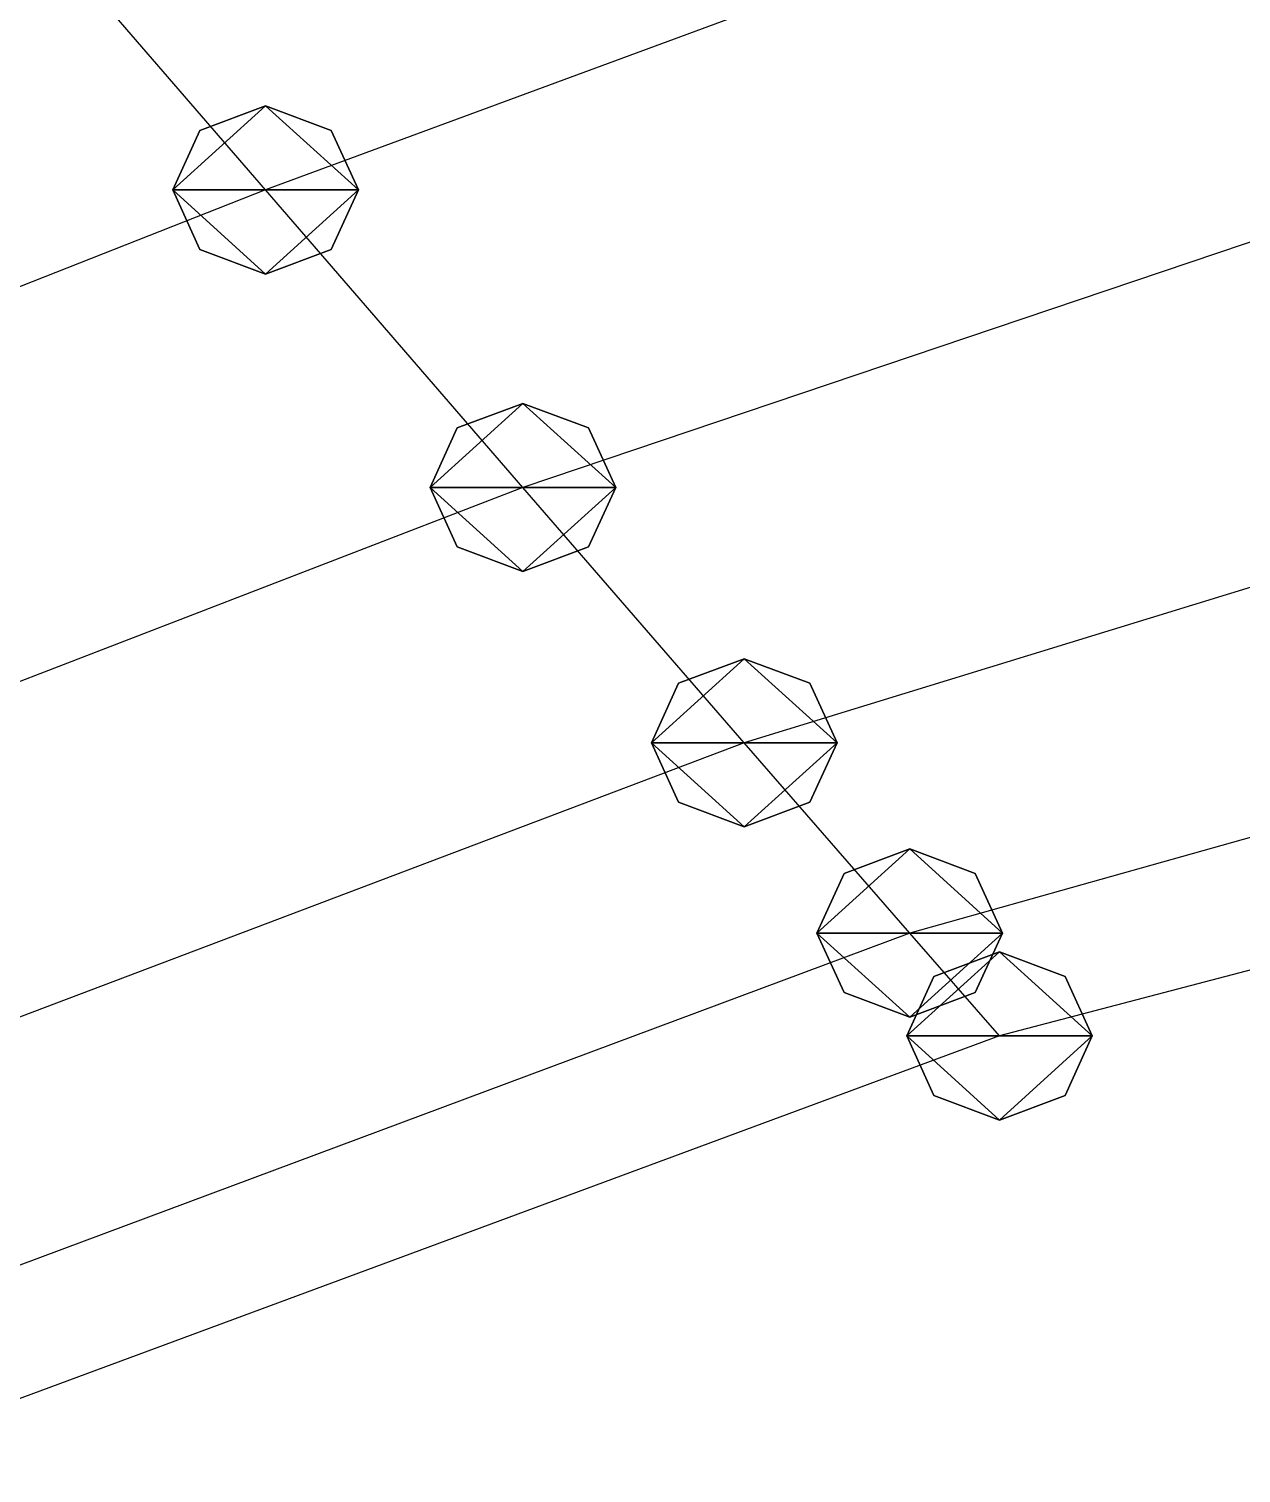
# Model space of a CAD drawing. Header units: metres. Extents: x -75 to 75, y -50 to 48.
# Drawn here: x -1.18 to 11.88, y -15.23 to 0.34 of the extents above; entities that cross this region are included whole.
import ezdxf

# ---------------------------------------------------------------- set-up
doc = ezdxf.new("R2010")
doc.units = ezdxf.units.M

msp = doc.modelspace()

# ---------------------------------------------------------------- linework, layer by layer
for p, q in [((13.4338875, 3.0641632, -201.13991), (1.3711014, -1.3933296, -205.37889)), ((1.3711014, -1.3933296, -205.37889), (-1.5900269, 2.034809, -205.29073)), ((16.690758, -0.36447906, -200.87906), (4.144375, -4.600334, -205.45767)), ((1.3711014, -0.48701704, -205.8015), (0.66399467, -0.75246984, -205.67772)), ((1.3711014, -0.48701704, -205.8015), (0.66399467, -0.75246984, -205.67772)), ((1.3711014, -0.48701704, -205.8015), (0.66399467, -0.75246984, -205.67772)), ((1.3711014, -0.48701704, -205.8015), (0.66399467, -0.75246984, -205.67772)), ((2.078208, -0.75246984, -205.67772), (1.3711014, -0.48701704, -205.8015)), ((2.078208, -0.75246984, -205.67772), (1.3711014, -0.48701704, -205.8015)), ((2.078208, -0.75246984, -205.67772), (1.3711014, -0.48701704, -205.8015)), ((2.078208, -0.75246984, -205.67772), (1.3711014, -0.48701704, -205.8015)), ((0.66399467, -0.75246984, -205.67772), (0.37110138, -1.3933296, -205.37889)), ((0.66399467, -0.75246984, -205.67772), (0.37110138, -1.3933296, -205.37889)), ((0.66399467, -0.75246984, -205.67772), (0.37110138, -1.3933296, -205.37889)), ((0.66399467, -0.75246984, -205.67772), (0.37110138, -1.3933296, -205.37889)), ((2.3711014, -1.3933296, -205.37889), (2.078208, -0.75246984, -205.67772)), ((2.3711014, -1.3933296, -205.37889), (2.078208, -0.75246984, -205.67772)), ((2.3711014, -1.3933296, -205.37889), (2.078208, -0.75246984, -205.67772)), ((2.3711014, -1.3933296, -205.37889), (2.078208, -0.75246984, -205.67772)), ((1.3711014, -1.3933296, -205.37889), (-10.503803, -6.0720673, -209.6272)), ((0.37110138, -1.3933296, -205.37889), (0.6639946, -2.0341895, -205.08006)), ((0.37110138, -1.3933296, -205.37889), (0.6639946, -2.0341895, -205.08006)), ((0.37110138, -1.3933296, -205.37889), (0.6639946, -2.0341895, -205.08006)), ((0.37110138, -1.3933296, -205.37889), (0.6639946, -2.0341895, -205.08006)), ((4.144375, -4.600334, -205.45767), (1.3711014, -1.3933296, -205.37889)), ((2.078208, -2.0341895, -205.08006), (2.3711014, -1.3933296, -205.37889)), ((2.078208, -2.0341895, -205.08006), (2.3711014, -1.3933296, -205.37889)), ((2.078208, -2.0341895, -205.08006), (2.3711014, -1.3933296, -205.37889)), ((2.078208, -2.0341895, -205.08006), (2.3711014, -1.3933296, -205.37889)), ((0.6639946, -2.0341895, -205.08006), (1.3711014, -2.2996423, -204.95628)), ((0.6639946, -2.0341895, -205.08006), (1.3711014, -2.2996423, -204.95628)), ((0.6639946, -2.0341895, -205.08006), (1.3711014, -2.2996423, -204.95628)), ((0.6639946, -2.0341895, -205.08006), (1.3711014, -2.2996423, -204.95628)), ((1.3711014, -2.2996423, -204.95628), (2.078208, -2.0341895, -205.08006)), ((1.3711014, -2.2996423, -204.95628), (2.078208, -2.0341895, -205.08006)), ((1.3711014, -2.2996423, -204.95628), (2.078208, -2.0341895, -205.08006)), ((1.3711014, -2.2996423, -204.95628), (2.078208, -2.0341895, -205.08006)), ((19.545559, -3.354412, -200.63419), (6.5301094, -7.353119, -205.51892)), ((4.144375, -3.6940217, -205.88028), (3.4372683, -3.9594743, -205.7565)), ((4.144375, -3.6940217, -205.88028), (3.4372683, -3.9594743, -205.7565)), ((4.144375, -3.6940217, -205.88028), (3.4372683, -3.9594743, -205.7565)), ((4.144375, -3.6940217, -205.88028), (3.4372683, -3.9594743, -205.7565)), ((4.8514814, -3.9594743, -205.7565), (4.144375, -3.6940217, -205.88028)), ((4.8514814, -3.9594743, -205.7565), (4.144375, -3.6940217, -205.88028)), ((4.8514814, -3.9594743, -205.7565), (4.144375, -3.6940217, -205.88028)), ((4.8514814, -3.9594743, -205.7565), (4.144375, -3.6940217, -205.88028)), ((3.4372683, -3.9594743, -205.7565), (3.1443748, -4.600334, -205.45767)), ((3.4372683, -3.9594743, -205.7565), (3.1443748, -4.600334, -205.45767)), ((3.4372683, -3.9594743, -205.7565), (3.1443748, -4.600334, -205.45767)), ((3.4372683, -3.9594743, -205.7565), (3.1443748, -4.600334, -205.45767)), ((5.144375, -4.600334, -205.45767), (4.8514814, -3.9594743, -205.7565)), ((5.144375, -4.600334, -205.45767), (4.8514814, -3.9594743, -205.7565)), ((5.144375, -4.600334, -205.45767), (4.8514814, -3.9594743, -205.7565)), ((5.144375, -4.600334, -205.45767), (4.8514814, -3.9594743, -205.7565)), ((4.144375, -4.600334, -205.45767), (-8.014442, -9.290539, -210.05347)), ((3.1443748, -4.600334, -205.45767), (3.437268, -5.241194, -205.15884)), ((3.1443748, -4.600334, -205.45767), (3.437268, -5.241194, -205.15884)), ((3.1443748, -4.600334, -205.45767), (3.437268, -5.241194, -205.15884)), ((3.1443748, -4.600334, -205.45767), (3.437268, -5.241194, -205.15884)), ((6.5301094, -7.353119, -205.51892), (4.144375, -4.600334, -205.45767)), ((4.8514814, -5.241194, -205.15884), (5.144375, -4.600334, -205.45767)), ((4.8514814, -5.241194, -205.15884), (5.144375, -4.600334, -205.45767)), ((4.8514814, -5.241194, -205.15884), (5.144375, -4.600334, -205.45767)), ((4.8514814, -5.241194, -205.15884), (5.144375, -4.600334, -205.45767)), ((3.437268, -5.241194, -205.15884), (4.144375, -5.5066466, -205.03506)), ((3.437268, -5.241194, -205.15884), (4.144375, -5.5066466, -205.03506)), ((3.437268, -5.241194, -205.15884), (4.144375, -5.5066466, -205.03506)), ((3.437268, -5.241194, -205.15884), (4.144375, -5.5066466, -205.03506)), ((4.144375, -5.5066466, -205.03506), (4.8514814, -5.241194, -205.15884)), ((4.144375, -5.5066466, -205.03506), (4.8514814, -5.241194, -205.15884)), ((4.144375, -5.5066466, -205.03506), (4.8514814, -5.241194, -205.15884)), ((4.144375, -5.5066466, -205.03506), (4.8514814, -5.241194, -205.15884)), ((21.74078, -5.637333, -200.42886), (8.313126, -9.404259, -205.55807)), ((6.5301094, -6.4468064, -205.94153), (5.823003, -6.7122593, -205.81775)), ((6.5301094, -6.4468064, -205.94153), (5.823003, -6.7122593, -205.81775)), ((6.5301094, -6.4468064, -205.94153), (5.823003, -6.7122593, -205.81775)), ((6.5301094, -6.4468064, -205.94153), (5.823003, -6.7122593, -205.81775)), ((7.237216, -6.7122593, -205.81775), (6.5301094, -6.4468064, -205.94153)), ((7.237216, -6.7122593, -205.81775), (6.5301094, -6.4468064, -205.94153)), ((7.237216, -6.7122593, -205.81775), (6.5301094, -6.4468064, -205.94153)), ((7.237216, -6.7122593, -205.81775), (6.5301094, -6.4468064, -205.94153)), ((5.823003, -6.7122593, -205.81775), (5.5301094, -7.353119, -205.51892)), ((5.823003, -6.7122593, -205.81775), (5.5301094, -7.353119, -205.51892)), ((5.823003, -6.7122593, -205.81775), (5.5301094, -7.353119, -205.51892)), ((5.823003, -6.7122593, -205.81775), (5.5301094, -7.353119, -205.51892)), ((7.5301094, -7.353119, -205.51892), (7.237216, -6.7122593, -205.81775)), ((7.5301094, -7.353119, -205.51892), (7.237216, -6.7122593, -205.81775)), ((7.5301094, -7.353119, -205.51892), (7.237216, -6.7122593, -205.81775)), ((7.5301094, -7.353119, -205.51892), (7.237216, -6.7122593, -205.81775)), ((22.974255, -6.910473, -200.30344), (9.280712, -10.513889, -205.57565)), ((6.5301094, -7.353119, -205.51892), (-5.88258, -12.053585, -210.42545)), ((5.5301094, -7.353119, -205.51892), (5.823003, -7.9939785, -205.2201)), ((5.5301094, -7.353119, -205.51892), (5.823003, -7.9939785, -205.2201)), ((5.5301094, -7.353119, -205.51892), (5.823003, -7.9939785, -205.2201)), ((5.5301094, -7.353119, -205.51892), (5.823003, -7.9939785, -205.2201)), ((8.313126, -9.404259, -205.55807), (6.5301094, -7.353119, -205.51892)), ((7.237216, -7.9939785, -205.2201), (7.5301094, -7.353119, -205.51892)), ((7.237216, -7.9939785, -205.2201), (7.5301094, -7.353119, -205.51892)), ((7.237216, -7.9939785, -205.2201), (7.5301094, -7.353119, -205.51892)), ((7.237216, -7.9939785, -205.2201), (7.5301094, -7.353119, -205.51892)), ((5.823003, -7.9939785, -205.2201), (6.5301094, -8.259432, -205.09631)), ((5.823003, -7.9939785, -205.2201), (6.5301094, -8.259432, -205.09631)), ((5.823003, -7.9939785, -205.2201), (6.5301094, -8.259432, -205.09631)), ((5.823003, -7.9939785, -205.2201), (6.5301094, -8.259432, -205.09631)), ((6.5301094, -8.259432, -205.09631), (7.237216, -7.9939785, -205.2201)), ((6.5301094, -8.259432, -205.09631), (7.237216, -7.9939785, -205.2201)), ((6.5301094, -8.259432, -205.09631), (7.237216, -7.9939785, -205.2201)), ((6.5301094, -8.259432, -205.09631), (7.237216, -7.9939785, -205.2201)), ((8.313126, -8.497946, -205.98068), (7.606019, -8.763399, -205.8569)), ((8.313126, -8.497946, -205.98068), (7.606019, -8.763399, -205.8569)), ((8.313126, -8.497946, -205.98068), (7.606019, -8.763399, -205.8569)), ((8.313126, -8.497946, -205.98068), (7.606019, -8.763399, -205.8569)), ((9.020232, -8.763399, -205.8569), (8.313126, -8.497946, -205.98068)), ((9.020232, -8.763399, -205.8569), (8.313126, -8.497946, -205.98068)), ((9.020232, -8.763399, -205.8569), (8.313126, -8.497946, -205.98068)), ((9.020232, -8.763399, -205.8569), (8.313126, -8.497946, -205.98068)), ((7.606019, -8.763399, -205.8569), (7.3131256, -9.404259, -205.55807)), ((7.606019, -8.763399, -205.8569), (7.3131256, -9.404259, -205.55807)), ((7.606019, -8.763399, -205.8569), (7.3131256, -9.404259, -205.55807)), ((7.606019, -8.763399, -205.8569), (7.3131256, -9.404259, -205.55807)), ((9.313126, -9.404259, -205.55807), (9.020232, -8.763399, -205.8569)), ((9.313126, -9.404259, -205.55807), (9.020232, -8.763399, -205.8569)), ((9.313126, -9.404259, -205.55807), (9.020232, -8.763399, -205.8569)), ((9.313126, -9.404259, -205.55807), (9.020232, -8.763399, -205.8569)), ((8.313126, -9.404259, -205.55807), (-4.299095, -14.112785, -210.70879)), ((7.3131256, -9.404259, -205.55807), (7.606019, -10.045118, -205.25925)), ((7.3131256, -9.404259, -205.55807), (7.606019, -10.045118, -205.25925)), ((7.3131256, -9.404259, -205.55807), (7.606019, -10.045118, -205.25925)), ((7.3131256, -9.404259, -205.55807), (7.606019, -10.045118, -205.25925)), ((9.280712, -10.513889, -205.57565), (8.313126, -9.404259, -205.55807)), ((9.020232, -10.045118, -205.25925), (9.313126, -9.404259, -205.55807)), ((9.020232, -10.045118, -205.25925), (9.313126, -9.404259, -205.55807)), ((9.020232, -10.045118, -205.25925), (9.313126, -9.404259, -205.55807)), ((9.020232, -10.045118, -205.25925), (9.313126, -9.404259, -205.55807)), ((9.280712, -9.607576, -205.99826), (8.573606, -9.87303, -205.87448)), ((9.280712, -9.607576, -205.99826), (8.573606, -9.87303, -205.87448)), ((9.280712, -9.607576, -205.99826), (8.573606, -9.87303, -205.87448)), ((9.987819, -9.87303, -205.87448), (9.280712, -9.607576, -205.99826)), ((9.987819, -9.87303, -205.87448), (9.280712, -9.607576, -205.99826)), ((9.987819, -9.87303, -205.87448), (9.280712, -9.607576, -205.99826)), ((8.573606, -9.87303, -205.87448), (8.280712, -10.513889, -205.57565)), ((8.573606, -9.87303, -205.87448), (8.280712, -10.513889, -205.57565)), ((8.573606, -9.87303, -205.87448), (8.280712, -10.513889, -205.57565)), ((10.280712, -10.513889, -205.57565), (9.987819, -9.87303, -205.87448)), ((10.280712, -10.513889, -205.57565), (9.987819, -9.87303, -205.87448)), ((10.280712, -10.513889, -205.57565), (9.987819, -9.87303, -205.87448)), ((7.606019, -10.045118, -205.25925), (8.313126, -10.310572, -205.13547)), ((7.606019, -10.045118, -205.25925), (8.313126, -10.310572, -205.13547)), ((7.606019, -10.045118, -205.25925), (8.313126, -10.310572, -205.13547)), ((7.606019, -10.045118, -205.25925), (8.313126, -10.310572, -205.13547)), ((8.313126, -10.310572, -205.13547), (9.020232, -10.045118, -205.25925)), ((8.313126, -10.310572, -205.13547), (9.020232, -10.045118, -205.25925)), ((8.313126, -10.310572, -205.13547), (9.020232, -10.045118, -205.25925)), ((8.313126, -10.310572, -205.13547), (9.020232, -10.045118, -205.25925)), ((9.280712, -10.513889, -205.57565), (-3.4452515, -15.227013, -210.86554)), ((8.280712, -10.513889, -205.57565), (8.573606, -11.154749, -205.27682)), ((8.280712, -10.513889, -205.57565), (8.573606, -11.154749, -205.27682)), ((8.280712, -10.513889, -205.57565), (8.573606, -11.154749, -205.27682)), ((9.987819, -11.154749, -205.27682), (10.280712, -10.513889, -205.57565)), ((9.987819, -11.154749, -205.27682), (10.280712, -10.513889, -205.57565)), ((9.987819, -11.154749, -205.27682), (10.280712, -10.513889, -205.57565)), ((8.573606, -11.154749, -205.27682), (9.280712, -11.420202, -205.15305)), ((8.573606, -11.154749, -205.27682), (9.280712, -11.420202, -205.15305)), ((8.573606, -11.154749, -205.27682), (9.280712, -11.420202, -205.15305)), ((9.280712, -11.420202, -205.15305), (9.987819, -11.154749, -205.27682)), ((9.280712, -11.420202, -205.15305), (9.987819, -11.154749, -205.27682)), ((9.280712, -11.420202, -205.15305), (9.987819, -11.154749, -205.27682))]:
    msp.add_line(p, q)
for points in [[(0.37110138, -1.3933296, -205.37889), (0.66399467, -0.75246984, -205.67772), (1.3711014, -0.48701704, -205.8015), (1.3712014, -0.48691705, -205.80139)], [(0.37110138, -1.3933296, -205.37889), (0.66399467, -0.75246984, -205.67772), (1.3711014, -0.48701704, -205.8015), (1.3712014, -0.48691705, -205.80139)], [(0.37110138, -1.3933296, -205.37889), (0.66399467, -0.75246984, -205.67772), (1.3711014, -0.48701704, -205.8015), (1.3712014, -0.48691705, -205.80139)], [(0.37110138, -1.3933296, -205.37889), (0.66399467, -0.75246984, -205.67772), (1.3711014, -0.48701704, -205.8015), (1.3712014, -0.48691705, -205.80139)], [(0.37110138, -1.3933296, -205.37889), (1.3711014, -0.48701704, -205.8015), (2.3711014, -1.3933296, -205.37889), (2.3712013, -1.3932296, -205.37878)], [(0.37110138, -1.3933296, -205.37889), (1.3711014, -0.48701704, -205.8015), (2.3711014, -1.3933296, -205.37889), (2.3712013, -1.3932296, -205.37878)], [(0.37110138, -1.3933296, -205.37889), (1.3711014, -0.48701704, -205.8015), (2.3711014, -1.3933296, -205.37889), (2.3712013, -1.3932296, -205.37878)], [(0.37110138, -1.3933296, -205.37889), (1.3711014, -0.48701704, -205.8015), (2.3711014, -1.3933296, -205.37889), (2.3712013, -1.3932296, -205.37878)], [(1.3711014, -0.48701704, -205.8015), (2.078208, -0.75246984, -205.67772), (2.3711014, -1.3933296, -205.37889), (2.3712013, -1.3932296, -205.37878)], [(1.3711014, -0.48701704, -205.8015), (2.078208, -0.75246984, -205.67772), (2.3711014, -1.3933296, -205.37889), (2.3712013, -1.3932296, -205.37878)], [(1.3711014, -0.48701704, -205.8015), (2.078208, -0.75246984, -205.67772), (2.3711014, -1.3933296, -205.37889), (2.3712013, -1.3932296, -205.37878)], [(1.3711014, -0.48701704, -205.8015), (2.078208, -0.75246984, -205.67772), (2.3711014, -1.3933296, -205.37889), (2.3712013, -1.3932296, -205.37878)], [(1.3711014, -2.2996423, -204.95628), (0.6639946, -2.0341895, -205.08006), (0.37110138, -1.3933296, -205.37889), (0.37120137, -1.3932296, -205.37878)], [(2.3711014, -1.3933296, -205.37889), (1.3711014, -2.2996423, -204.95628), (0.37110138, -1.3933296, -205.37889), (0.37120137, -1.3932296, -205.37878)], [(1.3711014, -2.2996423, -204.95628), (0.6639946, -2.0341895, -205.08006), (0.37110138, -1.3933296, -205.37889), (0.37120137, -1.3932296, -205.37878)], [(2.3711014, -1.3933296, -205.37889), (1.3711014, -2.2996423, -204.95628), (0.37110138, -1.3933296, -205.37889), (0.37120137, -1.3932296, -205.37878)], [(1.3711014, -2.2996423, -204.95628), (0.6639946, -2.0341895, -205.08006), (0.37110138, -1.3933296, -205.37889), (0.37120137, -1.3932296, -205.37878)], [(2.3711014, -1.3933296, -205.37889), (1.3711014, -2.2996423, -204.95628), (0.37110138, -1.3933296, -205.37889), (0.37120137, -1.3932296, -205.37878)], [(1.3711014, -2.2996423, -204.95628), (0.6639946, -2.0341895, -205.08006), (0.37110138, -1.3933296, -205.37889), (0.37120137, -1.3932296, -205.37878)], [(2.3711014, -1.3933296, -205.37889), (1.3711014, -2.2996423, -204.95628), (0.37110138, -1.3933296, -205.37889), (0.37120137, -1.3932296, -205.37878)], [(2.3711014, -1.3933296, -205.37889), (2.078208, -2.0341895, -205.08006), (1.3711014, -2.2996423, -204.95628), (1.3712014, -2.2995424, -204.95618)], [(2.3711014, -1.3933296, -205.37889), (2.078208, -2.0341895, -205.08006), (1.3711014, -2.2996423, -204.95628), (1.3712014, -2.2995424, -204.95618)], [(2.3711014, -1.3933296, -205.37889), (2.078208, -2.0341895, -205.08006), (1.3711014, -2.2996423, -204.95628), (1.3712014, -2.2995424, -204.95618)], [(2.3711014, -1.3933296, -205.37889), (2.078208, -2.0341895, -205.08006), (1.3711014, -2.2996423, -204.95628), (1.3712014, -2.2995424, -204.95618)], [(3.1443748, -4.600334, -205.45767), (3.4372683, -3.9594743, -205.7565), (4.144375, -3.6940217, -205.88028), (4.144475, -3.6939218, -205.88017)], [(3.1443748, -4.600334, -205.45767), (3.4372683, -3.9594743, -205.7565), (4.144375, -3.6940217, -205.88028), (4.144475, -3.6939218, -205.88017)], [(3.1443748, -4.600334, -205.45767), (3.4372683, -3.9594743, -205.7565), (4.144375, -3.6940217, -205.88028), (4.144475, -3.6939218, -205.88017)], [(3.1443748, -4.600334, -205.45767), (3.4372683, -3.9594743, -205.7565), (4.144375, -3.6940217, -205.88028), (4.144475, -3.6939218, -205.88017)], [(3.1443748, -4.600334, -205.45767), (4.144375, -3.6940217, -205.88028), (5.144375, -4.600334, -205.45767), (5.144475, -4.600234, -205.45757)], [(3.1443748, -4.600334, -205.45767), (4.144375, -3.6940217, -205.88028), (5.144375, -4.600334, -205.45767), (5.144475, -4.600234, -205.45757)], [(3.1443748, -4.600334, -205.45767), (4.144375, -3.6940217, -205.88028), (5.144375, -4.600334, -205.45767), (5.144475, -4.600234, -205.45757)], [(3.1443748, -4.600334, -205.45767), (4.144375, -3.6940217, -205.88028), (5.144375, -4.600334, -205.45767), (5.144475, -4.600234, -205.45757)], [(4.144375, -3.6940217, -205.88028), (4.8514814, -3.9594743, -205.7565), (5.144375, -4.600334, -205.45767), (5.144475, -4.600234, -205.45757)], [(4.144375, -3.6940217, -205.88028), (4.8514814, -3.9594743, -205.7565), (5.144375, -4.600334, -205.45767), (5.144475, -4.600234, -205.45757)], [(4.144375, -3.6940217, -205.88028), (4.8514814, -3.9594743, -205.7565), (5.144375, -4.600334, -205.45767), (5.144475, -4.600234, -205.45757)], [(4.144375, -3.6940217, -205.88028), (4.8514814, -3.9594743, -205.7565), (5.144375, -4.600334, -205.45767), (5.144475, -4.600234, -205.45757)], [(4.144375, -5.5066466, -205.03506), (3.437268, -5.241194, -205.15884), (3.1443748, -4.600334, -205.45767), (3.1444747, -4.600234, -205.45757)], [(5.144375, -4.600334, -205.45767), (4.144375, -5.5066466, -205.03506), (3.1443748, -4.600334, -205.45767), (3.1444747, -4.600234, -205.45757)], [(4.144375, -5.5066466, -205.03506), (3.437268, -5.241194, -205.15884), (3.1443748, -4.600334, -205.45767), (3.1444747, -4.600234, -205.45757)], [(5.144375, -4.600334, -205.45767), (4.144375, -5.5066466, -205.03506), (3.1443748, -4.600334, -205.45767), (3.1444747, -4.600234, -205.45757)], [(4.144375, -5.5066466, -205.03506), (3.437268, -5.241194, -205.15884), (3.1443748, -4.600334, -205.45767), (3.1444747, -4.600234, -205.45757)], [(5.144375, -4.600334, -205.45767), (4.144375, -5.5066466, -205.03506), (3.1443748, -4.600334, -205.45767), (3.1444747, -4.600234, -205.45757)], [(4.144375, -5.5066466, -205.03506), (3.437268, -5.241194, -205.15884), (3.1443748, -4.600334, -205.45767), (3.1444747, -4.600234, -205.45757)], [(5.144375, -4.600334, -205.45767), (4.144375, -5.5066466, -205.03506), (3.1443748, -4.600334, -205.45767), (3.1444747, -4.600234, -205.45757)], [(5.144375, -4.600334, -205.45767), (4.8514814, -5.241194, -205.15884), (4.144375, -5.5066466, -205.03506), (4.144475, -5.5065465, -205.03496)], [(5.144375, -4.600334, -205.45767), (4.8514814, -5.241194, -205.15884), (4.144375, -5.5066466, -205.03506), (4.144475, -5.5065465, -205.03496)], [(5.144375, -4.600334, -205.45767), (4.8514814, -5.241194, -205.15884), (4.144375, -5.5066466, -205.03506), (4.144475, -5.5065465, -205.03496)], [(5.144375, -4.600334, -205.45767), (4.8514814, -5.241194, -205.15884), (4.144375, -5.5066466, -205.03506), (4.144475, -5.5065465, -205.03496)], [(5.5301094, -7.353119, -205.51892), (5.823003, -6.7122593, -205.81775), (6.5301094, -6.4468064, -205.94153), (6.5302095, -6.4467063, -205.94142)], [(5.5301094, -7.353119, -205.51892), (5.823003, -6.7122593, -205.81775), (6.5301094, -6.4468064, -205.94153), (6.5302095, -6.4467063, -205.94142)], [(5.5301094, -7.353119, -205.51892), (5.823003, -6.7122593, -205.81775), (6.5301094, -6.4468064, -205.94153), (6.5302095, -6.4467063, -205.94142)], [(5.5301094, -7.353119, -205.51892), (5.823003, -6.7122593, -205.81775), (6.5301094, -6.4468064, -205.94153), (6.5302095, -6.4467063, -205.94142)], [(5.5301094, -7.353119, -205.51892), (6.5301094, -6.4468064, -205.94153), (7.5301094, -7.353119, -205.51892), (7.5302095, -7.3530188, -205.51881)], [(5.5301094, -7.353119, -205.51892), (6.5301094, -6.4468064, -205.94153), (7.5301094, -7.353119, -205.51892), (7.5302095, -7.3530188, -205.51881)], [(5.5301094, -7.353119, -205.51892), (6.5301094, -6.4468064, -205.94153), (7.5301094, -7.353119, -205.51892), (7.5302095, -7.3530188, -205.51881)], [(5.5301094, -7.353119, -205.51892), (6.5301094, -6.4468064, -205.94153), (7.5301094, -7.353119, -205.51892), (7.5302095, -7.3530188, -205.51881)], [(6.5301094, -6.4468064, -205.94153), (7.237216, -6.7122593, -205.81775), (7.5301094, -7.353119, -205.51892), (7.5302095, -7.3530188, -205.51881)], [(6.5301094, -6.4468064, -205.94153), (7.237216, -6.7122593, -205.81775), (7.5301094, -7.353119, -205.51892), (7.5302095, -7.3530188, -205.51881)], [(6.5301094, -6.4468064, -205.94153), (7.237216, -6.7122593, -205.81775), (7.5301094, -7.353119, -205.51892), (7.5302095, -7.3530188, -205.51881)], [(6.5301094, -6.4468064, -205.94153), (7.237216, -6.7122593, -205.81775), (7.5301094, -7.353119, -205.51892), (7.5302095, -7.3530188, -205.51881)], [(6.5301094, -8.259432, -205.09631), (5.823003, -7.9939785, -205.2201), (5.5301094, -7.353119, -205.51892), (5.5302095, -7.3530188, -205.51881)], [(7.5301094, -7.353119, -205.51892), (6.5301094, -8.259432, -205.09631), (5.5301094, -7.353119, -205.51892), (5.5302095, -7.3530188, -205.51881)], [(6.5301094, -8.259432, -205.09631), (5.823003, -7.9939785, -205.2201), (5.5301094, -7.353119, -205.51892), (5.5302095, -7.3530188, -205.51881)], [(7.5301094, -7.353119, -205.51892), (6.5301094, -8.259432, -205.09631), (5.5301094, -7.353119, -205.51892), (5.5302095, -7.3530188, -205.51881)], [(6.5301094, -8.259432, -205.09631), (5.823003, -7.9939785, -205.2201), (5.5301094, -7.353119, -205.51892), (5.5302095, -7.3530188, -205.51881)], [(7.5301094, -7.353119, -205.51892), (6.5301094, -8.259432, -205.09631), (5.5301094, -7.353119, -205.51892), (5.5302095, -7.3530188, -205.51881)], [(6.5301094, -8.259432, -205.09631), (5.823003, -7.9939785, -205.2201), (5.5301094, -7.353119, -205.51892), (5.5302095, -7.3530188, -205.51881)], [(7.5301094, -7.353119, -205.51892), (6.5301094, -8.259432, -205.09631), (5.5301094, -7.353119, -205.51892), (5.5302095, -7.3530188, -205.51881)], [(7.5301094, -7.353119, -205.51892), (7.237216, -7.9939785, -205.2201), (6.5301094, -8.259432, -205.09631), (6.5302095, -8.259332, -205.0962)], [(7.5301094, -7.353119, -205.51892), (7.237216, -7.9939785, -205.2201), (6.5301094, -8.259432, -205.09631), (6.5302095, -8.259332, -205.0962)], [(7.5301094, -7.353119, -205.51892), (7.237216, -7.9939785, -205.2201), (6.5301094, -8.259432, -205.09631), (6.5302095, -8.259332, -205.0962)], [(7.5301094, -7.353119, -205.51892), (7.237216, -7.9939785, -205.2201), (6.5301094, -8.259432, -205.09631), (6.5302095, -8.259332, -205.0962)], [(7.3131256, -9.404259, -205.55807), (7.606019, -8.763399, -205.8569), (8.313126, -8.497946, -205.98068), (8.313226, -8.497846, -205.98058)], [(7.3131256, -9.404259, -205.55807), (7.606019, -8.763399, -205.8569), (8.313126, -8.497946, -205.98068), (8.313226, -8.497846, -205.98058)], [(7.3131256, -9.404259, -205.55807), (7.606019, -8.763399, -205.8569), (8.313126, -8.497946, -205.98068), (8.313226, -8.497846, -205.98058)], [(7.3131256, -9.404259, -205.55807), (7.606019, -8.763399, -205.8569), (8.313126, -8.497946, -205.98068), (8.313226, -8.497846, -205.98058)], [(7.3131256, -9.404259, -205.55807), (8.313126, -8.497946, -205.98068), (9.313126, -9.404259, -205.55807), (9.313226, -9.404159, -205.55797)], [(7.3131256, -9.404259, -205.55807), (8.313126, -8.497946, -205.98068), (9.313126, -9.404259, -205.55807), (9.313226, -9.404159, -205.55797)], [(7.3131256, -9.404259, -205.55807), (8.313126, -8.497946, -205.98068), (9.313126, -9.404259, -205.55807), (9.313226, -9.404159, -205.55797)], [(7.3131256, -9.404259, -205.55807), (8.313126, -8.497946, -205.98068), (9.313126, -9.404259, -205.55807), (9.313226, -9.404159, -205.55797)], [(8.313126, -8.497946, -205.98068), (9.020232, -8.763399, -205.8569), (9.313126, -9.404259, -205.55807), (9.313226, -9.404159, -205.55797)], [(8.313126, -8.497946, -205.98068), (9.020232, -8.763399, -205.8569), (9.313126, -9.404259, -205.55807), (9.313226, -9.404159, -205.55797)], [(8.313126, -8.497946, -205.98068), (9.020232, -8.763399, -205.8569), (9.313126, -9.404259, -205.55807), (9.313226, -9.404159, -205.55797)], [(8.313126, -8.497946, -205.98068), (9.020232, -8.763399, -205.8569), (9.313126, -9.404259, -205.55807), (9.313226, -9.404159, -205.55797)], [(8.313126, -10.310572, -205.13547), (7.606019, -10.045118, -205.25925), (7.3131256, -9.404259, -205.55807), (7.3132257, -9.404159, -205.55797)], [(9.313126, -9.404259, -205.55807), (8.313126, -10.310572, -205.13547), (7.3131256, -9.404259, -205.55807), (7.3132257, -9.404159, -205.55797)], [(8.313126, -10.310572, -205.13547), (7.606019, -10.045118, -205.25925), (7.3131256, -9.404259, -205.55807), (7.3132257, -9.404159, -205.55797)], [(9.313126, -9.404259, -205.55807), (8.313126, -10.310572, -205.13547), (7.3131256, -9.404259, -205.55807), (7.3132257, -9.404159, -205.55797)], [(8.313126, -10.310572, -205.13547), (7.606019, -10.045118, -205.25925), (7.3131256, -9.404259, -205.55807), (7.3132257, -9.404159, -205.55797)], [(9.313126, -9.404259, -205.55807), (8.313126, -10.310572, -205.13547), (7.3131256, -9.404259, -205.55807), (7.3132257, -9.404159, -205.55797)], [(8.313126, -10.310572, -205.13547), (7.606019, -10.045118, -205.25925), (7.3131256, -9.404259, -205.55807), (7.3132257, -9.404159, -205.55797)], [(9.313126, -9.404259, -205.55807), (8.313126, -10.310572, -205.13547), (7.3131256, -9.404259, -205.55807), (7.3132257, -9.404159, -205.55797)], [(9.313126, -9.404259, -205.55807), (9.020232, -10.045118, -205.25925), (8.313126, -10.310572, -205.13547), (8.313226, -10.310472, -205.13536)], [(9.313126, -9.404259, -205.55807), (9.020232, -10.045118, -205.25925), (8.313126, -10.310572, -205.13547), (8.313226, -10.310472, -205.13536)], [(9.313126, -9.404259, -205.55807), (9.020232, -10.045118, -205.25925), (8.313126, -10.310572, -205.13547), (8.313226, -10.310472, -205.13536)], [(9.313126, -9.404259, -205.55807), (9.020232, -10.045118, -205.25925), (8.313126, -10.310572, -205.13547), (8.313226, -10.310472, -205.13536)], [(8.280712, -10.513889, -205.57565), (8.573606, -9.87303, -205.87448), (9.280712, -9.607576, -205.99826), (9.280812, -9.607476, -205.99815)], [(8.280712, -10.513889, -205.57565), (8.573606, -9.87303, -205.87448), (9.280712, -9.607576, -205.99826), (9.280812, -9.607476, -205.99815)], [(8.280712, -10.513889, -205.57565), (8.573606, -9.87303, -205.87448), (9.280712, -9.607576, -205.99826), (9.280812, -9.607476, -205.99815)], [(8.280712, -10.513889, -205.57565), (9.280712, -9.607576, -205.99826), (10.280712, -10.513889, -205.57565), (10.280812, -10.513789, -205.57555)], [(8.280712, -10.513889, -205.57565), (9.280712, -9.607576, -205.99826), (10.280712, -10.513889, -205.57565), (10.280812, -10.513789, -205.57555)], [(8.280712, -10.513889, -205.57565), (9.280712, -9.607576, -205.99826), (10.280712, -10.513889, -205.57565), (10.280812, -10.513789, -205.57555)], [(9.280712, -9.607576, -205.99826), (9.987819, -9.87303, -205.87448), (10.280712, -10.513889, -205.57565), (10.280812, -10.513789, -205.57555)], [(9.280712, -9.607576, -205.99826), (9.987819, -9.87303, -205.87448), (10.280712, -10.513889, -205.57565), (10.280812, -10.513789, -205.57555)], [(9.280712, -9.607576, -205.99826), (9.987819, -9.87303, -205.87448), (10.280712, -10.513889, -205.57565), (10.280812, -10.513789, -205.57555)], [(9.280712, -11.420202, -205.15305), (8.573606, -11.154749, -205.27682), (8.280712, -10.513889, -205.57565), (8.280812, -10.513789, -205.57555)], [(10.280712, -10.513889, -205.57565), (9.280712, -11.420202, -205.15305), (8.280712, -10.513889, -205.57565), (8.280812, -10.513789, -205.57555)], [(9.280712, -11.420202, -205.15305), (8.573606, -11.154749, -205.27682), (8.280712, -10.513889, -205.57565), (8.280812, -10.513789, -205.57555)], [(10.280712, -10.513889, -205.57565), (9.280712, -11.420202, -205.15305), (8.280712, -10.513889, -205.57565), (8.280812, -10.513789, -205.57555)], [(9.280712, -11.420202, -205.15305), (8.573606, -11.154749, -205.27682), (8.280712, -10.513889, -205.57565), (8.280812, -10.513789, -205.57555)], [(10.280712, -10.513889, -205.57565), (9.280712, -11.420202, -205.15305), (8.280712, -10.513889, -205.57565), (8.280812, -10.513789, -205.57555)], [(10.280712, -10.513889, -205.57565), (9.987819, -11.154749, -205.27682), (9.280712, -11.420202, -205.15305), (9.280812, -11.420102, -205.15294)], [(10.280712, -10.513889, -205.57565), (9.987819, -11.154749, -205.27682), (9.280712, -11.420202, -205.15305), (9.280812, -11.420102, -205.15294)], [(10.280712, -10.513889, -205.57565), (9.987819, -11.154749, -205.27682), (9.280712, -11.420202, -205.15305), (9.280812, -11.420102, -205.15294)]]:
    msp.add_3dface(points)

doc.saveas('drawing.dxf')
